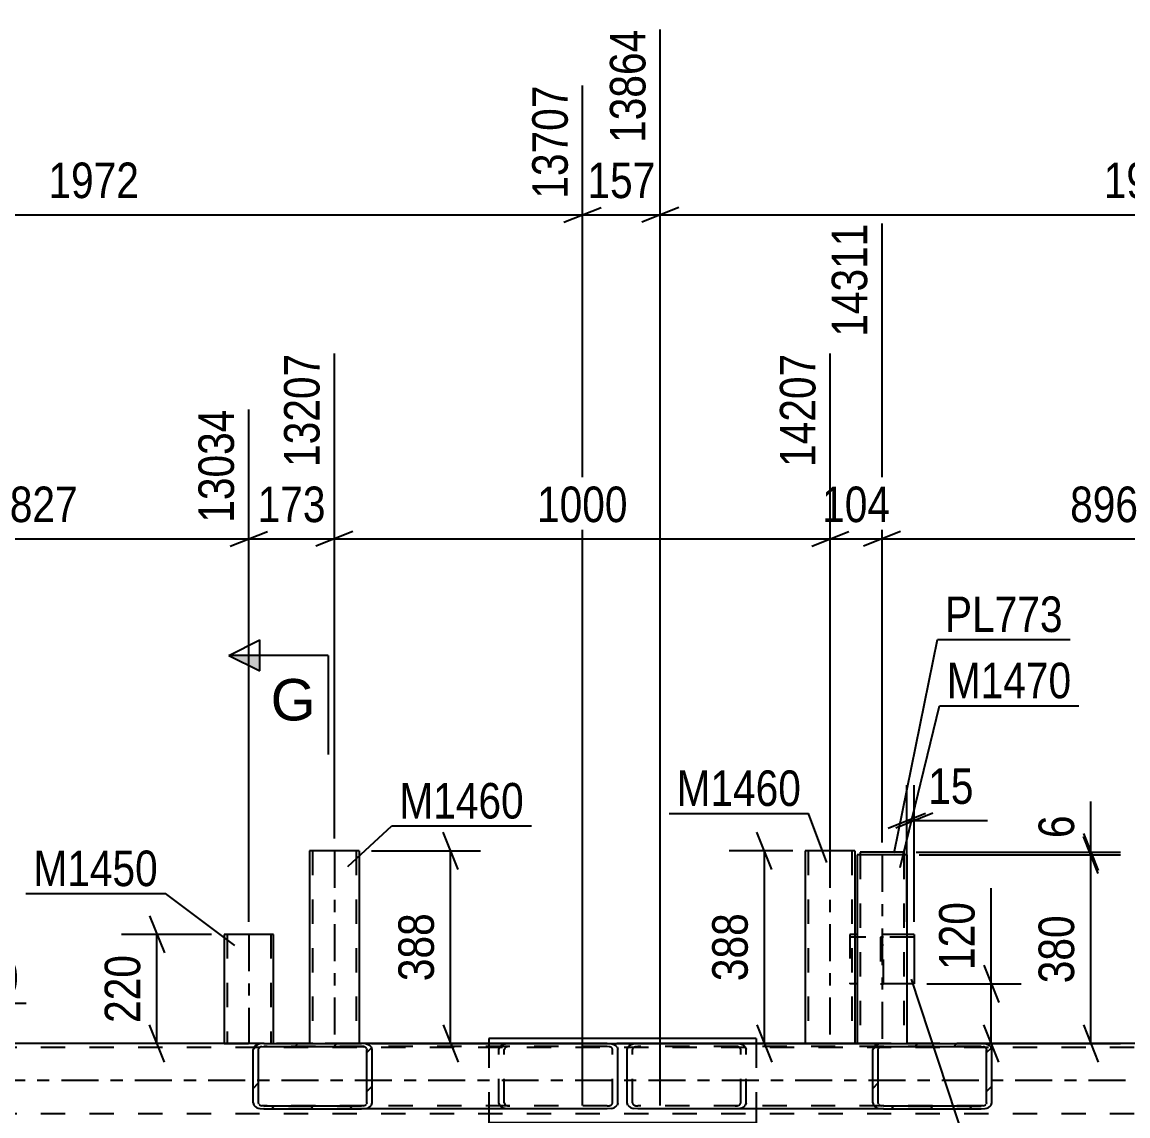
# Model space of a CAD drawing. Header units: millimetres. Extents: x -858 to 331, y -869 to -28.
# Drawn here: x -282.9 to -193.7, y -287.4 to -199.2 of the extents above; entities that cross this region are included whole.
import ezdxf

# ---------------------------------------------------------------- set-up
doc = ezdxf.new("R2010")
doc.units = ezdxf.units.MM
doc.linetypes.add('DXK_LINE_DOT2', pattern=[3.9198, 1.9599, -1.9599])
doc.linetypes.add('DXK_LINE_DOT3', pattern=[5.9187, 2.979, -0.9799, 0.9799, -0.9799])
doc.styles.add('Arial', font='ARIAL.TTF', dxfattribs={"height": 0.2})
doc.styles.add('Arial Narrow', font='ARIALN.TTF', dxfattribs={"height": 0.2})

# ---------------------------------------------------------------- blocks, each defined once
blk = doc.blocks.new('Part-570393797-12536 - 12424')
at = {"color": 7, "linetype": 'DXK_LINE_DOT2'}
for p, q in [((-87.396, -281.856), (-786.02, -281.856)), ((-87.396, -281.536), (-754.001, -281.536)), ((-205.587, -281.536), (-263.443, -281.536)), ((-87.396, -287.216), (-786.02, -287.216))]:
    blk.add_line(p, q, dxfattribs=at)
at = {"color": 2, "linetype": 'Continuous'}
for p, q in [((-263.443, -281.536), (-290.722, -281.536)), ((-178.309, -281.536), (-205.587, -281.536))]:
    blk.add_line(p, q, dxfattribs=at)
at = {"color": 7, "linetype": 'DXK_LINE_DOT3'}
blk.add_line((-87.396, -284.536), (-786.02, -284.536), dxfattribs=at)
blk = doc.blocks.new('Part-570393797-12598 - 12424')
at = {"color": 2, "linetype": 'Continuous'}
for p, q in [((-259.757, -266), (-259.757, -281.535)), ((-255.757, -266), (-259.757, -266)), ((-255.757, -266), (-255.757, -281.535)), ((-259.757, -281.535), (-255.757, -281.535))]:
    blk.add_line(p, q, dxfattribs=at)
at = {"color": 7, "linetype": 'DXK_LINE_DOT2'}
for p, q in [((-259.517, -266), (-259.517, -281.535)), ((-259.517, -266), (-259.498, -266)), ((-259.498, -266), (-259.46, -266)), ((-259.46, -266), (-259.446, -266)), ((-255.997, -266), (-255.997, -281.535)), ((-256.053, -281.535), (-256.015, -281.535)), ((-256.015, -281.535), (-256.053, -281.535)), ((-256.015, -281.535), (-255.997, -281.535)), ((-255.997, -281.535), (-256.015, -281.535))]:
    blk.add_line(p, q, dxfattribs=at)
at = {"color": 7, "linetype": 'DXK_LINE_DOT3'}
blk.add_line((-257.757, -266), (-257.757, -281.535), dxfattribs=at)
blk = doc.blocks.new('Part-570393797-12546 - 12424')
at = {"color": 7, "linetype": 'DXK_LINE_DOT2'}
for p, q in [((-216.177, -272.734), (-216.177, -276.734)), ((-215.777, -272.734), (-216.177, -272.734)), ((-211.577, -272.734), (-215.577, -272.734)), ((-210.977, -272.974), (-216.177, -272.974)), ((-215.777, -276.734), (-216.177, -276.734)), ((-211.577, -276.734), (-215.577, -276.734))]:
    blk.add_line(p, q, dxfattribs=at)
at = {"color": 2, "linetype": 'Continuous'}
for p, q in [((-215.577, -272.734), (-215.777, -272.734)), ((-210.977, -272.734), (-211.577, -272.734)), ((-210.977, -272.734), (-210.977, -276.734)), ((-215.577, -276.734), (-215.777, -276.734)), ((-210.977, -276.734), (-211.577, -276.734))]:
    blk.add_line(p, q, dxfattribs=at)
blk = doc.blocks.new('Part-570393797-12638 - 12424')
at = {"color": 2, "linetype": 'Continuous'}
for p, q in [((-211.577, -266.334), (-215.577, -266.334)), ((-215.577, -266.334), (-215.577, -281.536)), ((-211.577, -266.334), (-211.577, -281.536))]:
    blk.add_line(p, q, dxfattribs=at)
at = {"color": 7, "linetype": 'DXK_LINE_DOT2'}
for p, q in [((-215.337, -266.334), (-215.337, -281.539)), ((-215.337, -266.334), (-215.319, -266.334)), ((-211.817, -266.334), (-211.817, -281.539)), ((-215.577, -281.536), (-215.577, -281.539)), ((-215.577, -281.539), (-211.577, -281.539)), ((-211.577, -281.539), (-211.577, -281.536)), ((-211.577, -281.536), (-211.577, -281.539))]:
    blk.add_line(p, q, dxfattribs=at)
at = {"color": 7, "linetype": 'DXK_LINE_DOT3'}
blk.add_line((-213.577, -266.334), (-213.577, -281.539), dxfattribs=at)
blk = doc.blocks.new('Part-570393797-12665 - 12424')
at = {"color": 2, "linetype": 'Continuous'}
for p, q in [((-219.777, -266), (-219.777, -281.535)), ((-215.777, -266), (-219.777, -266)), ((-215.777, -266), (-215.777, -281.535)), ((-219.777, -281.535), (-215.777, -281.535))]:
    blk.add_line(p, q, dxfattribs=at)
at = {"color": 7, "linetype": 'DXK_LINE_DOT2'}
for p, q in [((-219.537, -266), (-219.537, -281.535)), ((-219.537, -266), (-219.519, -266)), ((-219.519, -266), (-219.481, -266)), ((-219.481, -266), (-219.467, -266)), ((-216.017, -266), (-216.017, -281.535)), ((-216.036, -281.535), (-216.074, -281.535)), ((-216.074, -281.535), (-216.036, -281.535)), ((-216.036, -281.535), (-216.017, -281.535)), ((-216.017, -281.535), (-216.036, -281.535))]:
    blk.add_line(p, q, dxfattribs=at)
at = {"color": 7, "linetype": 'DXK_LINE_DOT3'}
blk.add_line((-217.777, -266), (-217.777, -281.535), dxfattribs=at)
blk = doc.blocks.new('Part-570393797-12713 - 12424')
at = {"color": 7, "linetype": 'DXK_LINE_DOT2'}
for p, q in [((-213.456, -272.974), (-213.696, -272.974)), ((-213.696, -272.974), (-213.696, -276.734)), ((-213.696, -273.574), (-213.456, -273.574)), ((-213.456, -276.734), (-213.456, -272.974)), ((-213.696, -276.734), (-213.456, -276.734))]:
    blk.add_line(p, q, dxfattribs=at)
blk = doc.blocks.new('Part-570393797-12782 - 12424')
at = {"color": 2, "linetype": 'Continuous'}
for p, q in [((-211.817, -266.094), (-215.337, -266.094)), ((-215.337, -266.094), (-215.337, -266.334)), ((-211.817, -266.094), (-211.817, -266.334))]:
    blk.add_line(p, q, dxfattribs=at)
at = {"color": 7, "linetype": 'DXK_LINE_DOT2'}
blk.add_line((-211.817, -266.334), (-215.337, -266.334), dxfattribs=at)
blk = doc.blocks.new('Part-570393797-12870 - 12424')
at = {"linetype": 'Continuous'}
h = blk.add_hatch(dxfattribs=at)
h.set_pattern_fill('', scale=0.7, style=0, pattern_type=0)
h.set_pattern_definition([(45, (-264.3175, -282.0162), (-1.57154, 1.57154), [])])
h.paths.add_polyline_path([(-264.251, -281.832), (-264.317, -282.016), (-264.317, -286.336), (-264.251, -286.52), (-264.062, -286.676), (-263.778, -286.78), (-263.444, -286.816), (-255.583, -286.816), (-255.249, -286.78), (-254.966, -286.676), (-254.776, -286.52), (-254.71, -286.336), (-254.71, -282.016), (-254.776, -281.832), (-254.966, -281.677), (-255.249, -281.573), (-255.583, -281.536), (-263.444, -281.536), (-263.778, -281.573), (-264.062, -281.677)])
h.paths.add_polyline_path([(-263.611, -281.794), (-263.444, -281.776), (-255.583, -281.776), (-255.416, -281.794), (-255.274, -281.846), (-255.18, -281.924), (-255.146, -282.016), (-255.146, -286.336), (-255.18, -286.428), (-255.274, -286.506), (-255.416, -286.558), (-255.583, -286.576), (-263.444, -286.576), (-263.611, -286.558), (-263.753, -286.506), (-263.848, -286.428), (-263.881, -286.336), (-263.881, -282.016), (-263.848, -281.924), (-263.753, -281.846)])
at = {"color": 2, "linetype": 'Continuous'}
for p, q in [((-264.251, -281.832), (-264.317, -282.016)), ((-263.444, -281.536), (-263.778, -281.573)), ((-263.611, -281.794), (-263.444, -281.776)), ((-263.444, -281.536), (-255.583, -281.536)), ((-263.444, -281.776), (-255.583, -281.776)), ((-235.754, -281.536), (-255.583, -281.536)), ((-255.249, -281.573), (-255.583, -281.536)), ((-255.583, -281.776), (-255.416, -281.794)), ((-254.71, -282.016), (-254.776, -281.832)), ((-235.754, -281.536), (-235.42, -281.573)), ((-234.947, -281.832), (-234.881, -282.016)), ((-264.317, -286.336), (-264.317, -282.016)), ((-263.881, -282.016), (-263.848, -281.924)), ((-263.881, -286.336), (-263.881, -282.016)), ((-255.18, -281.924), (-255.146, -282.016)), ((-255.146, -286.336), (-255.146, -282.016)), ((-254.71, -286.336), (-254.71, -282.016)), ((-234.881, -286.336), (-234.881, -282.016)), ((-264.317, -286.336), (-264.251, -286.52)), ((-263.848, -286.428), (-263.881, -286.336)), ((-255.146, -286.336), (-255.18, -286.428)), ((-254.776, -286.52), (-254.71, -286.336)), ((-234.881, -286.336), (-234.947, -286.52)), ((-263.778, -286.78), (-263.444, -286.816)), ((-263.444, -286.576), (-263.611, -286.558)), ((-263.444, -286.576), (-255.583, -286.576)), ((-263.444, -286.816), (-255.583, -286.816)), ((-255.416, -286.558), (-255.583, -286.576)), ((-255.583, -286.816), (-255.249, -286.78)), ((-235.754, -286.816), (-255.583, -286.816)), ((-235.42, -286.78), (-235.754, -286.816))]:
    blk.add_line(p, q, dxfattribs=at)
at = {"color": 7, "linetype": 'DXK_LINE_DOT2'}
for p, q in [((-255.583, -281.536), (-263.444, -281.536)), ((-235.754, -281.776), (-263.444, -281.776)), ((-244.488, -282.016), (-244.422, -281.832)), ((-243.949, -281.573), (-243.615, -281.536)), ((-243.615, -281.776), (-243.782, -281.794)), ((-235.587, -281.794), (-235.754, -281.776)), ((-244.488, -286.336), (-244.488, -282.016)), ((-244.019, -281.924), (-244.052, -282.016)), ((-244.052, -286.336), (-244.052, -282.016)), ((-235.317, -282.016), (-235.351, -281.924)), ((-235.317, -286.336), (-235.317, -282.016)), ((-244.422, -286.52), (-244.488, -286.336)), ((-244.052, -286.336), (-244.019, -286.428)), ((-235.351, -286.428), (-235.317, -286.336)), ((-235.754, -286.576), (-263.444, -286.576)), ((-255.583, -286.816), (-263.444, -286.816)), ((-243.615, -286.816), (-243.949, -286.78)), ((-243.782, -286.558), (-243.615, -286.576)), ((-235.754, -286.576), (-235.587, -286.558))]:
    blk.add_line(p, q, dxfattribs=at)
at = {"color": 2, "linetype": 'Continuous'}
for centre, radius, start, end in [((-263.643, -282.379), 0.817, 99.5183, 138.06401), ((-263.544, -282.197), 0.409, 99.5183, 138.06401), ((-255.484, -282.197), 0.409, 41.93606, 80.48177), ((-255.384, -282.379), 0.817, 41.93606, 80.48177), ((-235.555, -282.379), 0.817, 41.93606, 80.48177), ((-263.643, -285.974), 0.817, 221.93606, 260.48177), ((-263.544, -286.155), 0.409, 221.93606, 260.48177), ((-255.484, -286.155), 0.409, 279.5183, 318.06401), ((-255.384, -285.974), 0.817, 279.5183, 318.06401), ((-235.555, -285.974), 0.817, 279.5183, 318.06401)]:
    blk.add_arc(centre, radius, start, end, dxfattribs=at)
at = {"color": 7, "linetype": 'DXK_LINE_DOT2'}
for centre, radius, start, end in [((-243.814, -282.379), 0.817, 99.5183, 138.06401), ((-243.715, -282.197), 0.409, 99.5183, 138.06401), ((-235.655, -282.197), 0.409, 41.93606, 80.48177), ((-243.814, -285.974), 0.817, 221.93606, 260.48177), ((-243.715, -286.155), 0.409, 221.93606, 260.48177), ((-235.655, -286.155), 0.409, 279.5183, 318.06401)]:
    blk.add_arc(centre, radius, start, end, dxfattribs=at)
blk = doc.blocks.new('Part-570393797-12946 - 12424')
at = {"linetype": 'Continuous'}
h = blk.add_hatch(dxfattribs=at)
h.set_pattern_fill('', scale=0.7, style=0, pattern_type=0)
h.set_pattern_definition([(45, (-214.321, -282.016), (-1.57154, 1.57154), [])])
h.paths.add_polyline_path([(-214.255, -281.832), (-214.321, -282.016), (-214.321, -286.336), (-214.255, -286.52), (-214.065, -286.676), (-213.782, -286.78), (-213.448, -286.816), (-205.587, -286.816), (-205.252, -286.78), (-204.969, -286.676), (-204.78, -286.52), (-204.713, -286.336), (-204.713, -282.016), (-204.78, -281.832), (-204.969, -281.677), (-205.252, -281.573), (-205.587, -281.536), (-213.448, -281.536), (-213.782, -281.573), (-214.065, -281.677)])
h.paths.add_polyline_path([(-213.615, -281.794), (-213.448, -281.776), (-205.587, -281.776), (-205.42, -281.794), (-205.278, -281.846), (-205.183, -281.924), (-205.15, -282.016), (-205.15, -286.336), (-205.183, -286.428), (-205.278, -286.506), (-205.42, -286.558), (-205.587, -286.576), (-213.448, -286.576), (-213.615, -286.558), (-213.756, -286.506), (-213.851, -286.428), (-213.884, -286.336), (-213.884, -282.016), (-213.851, -281.924), (-213.756, -281.846)])
at = {"color": 2, "linetype": 'Continuous'}
for p, q in [((-234.15, -282.016), (-234.084, -281.832)), ((-233.611, -281.573), (-233.277, -281.536)), ((-213.448, -281.536), (-233.277, -281.536)), ((-214.255, -281.832), (-214.321, -282.016)), ((-213.448, -281.536), (-213.782, -281.573)), ((-213.615, -281.794), (-213.448, -281.776)), ((-213.448, -281.536), (-205.587, -281.536)), ((-213.448, -281.776), (-205.587, -281.776)), ((-205.252, -281.573), (-205.587, -281.536)), ((-205.587, -281.776), (-205.42, -281.794)), ((-204.713, -282.016), (-204.78, -281.832)), ((-234.15, -286.336), (-234.15, -282.016)), ((-214.321, -286.336), (-214.321, -282.016)), ((-213.884, -282.016), (-213.851, -281.924)), ((-213.884, -286.336), (-213.884, -282.016)), ((-205.183, -281.924), (-205.15, -282.016)), ((-205.15, -286.336), (-205.15, -282.016)), ((-204.713, -286.336), (-204.713, -282.016)), ((-234.084, -286.52), (-234.15, -286.336)), ((-214.321, -286.336), (-214.255, -286.52)), ((-213.851, -286.428), (-213.884, -286.336)), ((-205.15, -286.336), (-205.183, -286.428)), ((-204.78, -286.52), (-204.713, -286.336)), ((-233.277, -286.816), (-233.611, -286.78)), ((-213.448, -286.816), (-233.277, -286.816)), ((-213.782, -286.78), (-213.448, -286.816)), ((-213.448, -286.576), (-213.615, -286.558)), ((-213.448, -286.576), (-205.587, -286.576)), ((-213.448, -286.816), (-205.587, -286.816)), ((-205.42, -286.558), (-205.587, -286.576)), ((-205.587, -286.816), (-205.252, -286.78))]:
    blk.add_line(p, q, dxfattribs=at)
at = {"color": 7, "linetype": 'DXK_LINE_DOT2'}
for p, q in [((-233.277, -281.776), (-233.444, -281.794)), ((-205.587, -281.776), (-233.277, -281.776)), ((-225.416, -281.536), (-225.081, -281.573)), ((-225.249, -281.794), (-225.416, -281.776)), ((-224.609, -281.832), (-224.542, -282.016)), ((-205.587, -281.536), (-213.448, -281.536)), ((-233.68, -281.924), (-233.713, -282.016)), ((-233.713, -286.336), (-233.713, -282.016)), ((-224.979, -282.016), (-225.012, -281.924)), ((-224.979, -286.336), (-224.979, -282.016)), ((-224.542, -286.336), (-224.542, -282.016)), ((-233.713, -286.336), (-233.68, -286.428)), ((-225.012, -286.428), (-224.979, -286.336)), ((-224.542, -286.336), (-224.609, -286.52)), ((-233.444, -286.558), (-233.277, -286.576)), ((-205.587, -286.576), (-233.277, -286.576)), ((-225.416, -286.576), (-225.249, -286.558)), ((-225.081, -286.78), (-225.416, -286.816)), ((-205.587, -286.816), (-213.448, -286.816))]:
    blk.add_line(p, q, dxfattribs=at)
at = {"color": 2, "linetype": 'Continuous'}
for centre, radius, start, end in [((-233.476, -282.378), 0.817, 99.5183, 138.06401), ((-213.647, -282.378), 0.817, 99.5183, 138.06401), ((-213.547, -282.197), 0.409, 99.5183, 138.06401), ((-205.487, -282.197), 0.409, 41.93606, 80.48177), ((-205.388, -282.378), 0.817, 41.93606, 80.48177), ((-233.476, -285.974), 0.817, 221.93606, 260.48177), ((-213.647, -285.974), 0.817, 221.93606, 260.48177), ((-213.547, -286.155), 0.409, 221.93606, 260.48177), ((-205.487, -286.155), 0.409, 279.5183, 318.06401), ((-205.388, -285.974), 0.817, 279.5183, 318.06401)]:
    blk.add_arc(centre, radius, start, end, dxfattribs=at)
at = {"color": 7, "linetype": 'DXK_LINE_DOT2'}
for centre, radius, start, end in [((-233.376, -282.197), 0.409, 99.5183, 138.06401), ((-225.316, -282.197), 0.409, 41.93606, 80.48177), ((-225.217, -282.378), 0.817, 41.93606, 80.48177), ((-233.376, -286.155), 0.409, 221.93606, 260.48177), ((-225.316, -286.155), 0.409, 279.5183, 318.06401), ((-225.217, -285.974), 0.817, 279.5183, 318.06401)]:
    blk.add_arc(centre, radius, start, end, dxfattribs=at)
blk = doc.blocks.new('Part-570393797-13113 - 12424')
at = {"color": 2, "linetype": 'Continuous'}
for p, q in [((-262.658, -272.734), (-266.658, -272.734)), ((-266.658, -272.734), (-266.658, -281.536)), ((-262.658, -281.536), (-262.658, -272.734))]:
    blk.add_line(p, q, dxfattribs=at)
at = {"color": 7, "linetype": 'DXK_LINE_DOT2'}
for p, q in [((-266.418, -272.734), (-266.418, -281.539)), ((-266.418, -272.734), (-266.4, -272.734)), ((-262.898, -272.734), (-262.898, -281.539)), ((-266.658, -281.536), (-266.658, -281.539)), ((-266.658, -281.539), (-262.658, -281.539)), ((-262.658, -281.539), (-262.658, -281.536)), ((-262.658, -281.536), (-262.658, -281.539))]:
    blk.add_line(p, q, dxfattribs=at)
at = {"color": 7, "linetype": 'DXK_LINE_DOT3'}
blk.add_line((-264.658, -272.734), (-264.658, -281.539), dxfattribs=at)
blk = doc.blocks.new('Part-570393797-13194 - 12424')
at = {"color": 2, "linetype": 'Continuous'}
for p, q in [((-245.288, -281.136), (-245.288, -281.536)), ((-223.742, -281.136), (-245.288, -281.136)), ((-223.742, -281.136), (-223.742, -281.536)), ((-245.288, -286.816), (-245.288, -287.936)), ((-223.742, -286.816), (-223.742, -287.936)), ((-223.742, -287.936), (-245.288, -287.936))]:
    blk.add_line(p, q, dxfattribs=at)
at = {"color": 7, "linetype": 'DXK_LINE_DOT2'}
for p, q in [((-245.288, -281.536), (-245.288, -286.816)), ((-223.742, -281.536), (-223.742, -286.816))]:
    blk.add_line(p, q, dxfattribs=at)
blk = doc.blocks.new('StraightDimension-570393797-26377 - 12424')
at = {"color": 7, "linetype": 'Continuous'}
for p, q in [((-297.746, -265.961), (-297.746, -230.395)), ((-264.658, -271.734), (-264.658, -230.395)), ((-296.246, -240.236), (-299.246, -241.436)), ((-297.746, -240.836), (-264.658, -240.836)), ((-266.158, -241.436), (-263.158, -240.236))]:
    blk.add_line(p, q, dxfattribs=at)
at = {"color": 0}
blk.add_wipeout([(-277.86, -240.086), (-277.86, -235.886), (-284.544, -235.886), (-284.544, -240.086)], dxfattribs=at)
at = {"color": 3, "style": 'Arial Narrow'}
blk.add_text('827', height=2.8633, dxfattribs=at).set_placement((-283.944, -239.486))
at = {"color": 0, "linetype": 'Continuous'}
blk.add_wipeout([(-265.258, -229.795), (-269.458, -229.795), (-269.458, -240.136), (-265.258, -240.136)], dxfattribs=at)
at = {"color": 3, "linetype": 'Continuous', "style": 'Arial Narrow'}
blk.add_text('13034', height=2.8633, rotation=90.00021, dxfattribs=at).set_placement((-265.858, -239.536))
blk = doc.blocks.new('StraightDimension-570393797-14370 - 12424')
at = {"color": 7, "linetype": 'Continuous'}
for p, q in [((-231.466, -286.536), (-231.466, -199.76)), ((-237.735, -286.536), (-237.735, -204.26)), ((-239.235, -215.301), (-236.235, -214.101)), ((-237.735, -214.701), (-231.466, -214.701)), ((-229.966, -214.101), (-232.966, -215.301))]:
    blk.add_line(p, q, dxfattribs=at)
at = {"color": 0}
blk.add_wipeout([(-231.258, -213.951), (-231.258, -209.751), (-237.943, -209.751), (-237.943, -213.951)], dxfattribs=at)
at = {"color": 3, "style": 'Arial Narrow'}
blk.add_text('157', height=2.8633, dxfattribs=at).set_placement((-237.343, -213.351))
at = {"color": 0, "linetype": 'Continuous'}
blk.add_wipeout([(-232.066, -199.16), (-236.266, -199.16), (-236.266, -209.501), (-232.066, -209.501)], dxfattribs=at)
at = {"color": 3, "linetype": 'Continuous', "style": 'Arial Narrow'}
blk.add_text('13864', height=2.8633, rotation=90.00021, dxfattribs=at).set_placement((-232.666, -208.901))
blk = doc.blocks.new('StraightDimension-570393797-14388 - 12424')
at = {"color": 7, "linetype": 'Continuous'}
for p, q in [((-231.466, -286.536), (-231.466, -199.76)), ((-152.601, -286.536), (-152.601, -204.26)), ((-229.966, -214.101), (-232.966, -215.301)), ((-231.466, -214.701), (-152.601, -214.701)), ((-154.101, -215.301), (-151.101, -214.101))]:
    blk.add_line(p, q, dxfattribs=at)
at = {"color": 0}
blk.add_wipeout([(-187.777, -213.951), (-187.777, -209.751), (-196.29, -209.751), (-196.29, -213.951)], dxfattribs=at)
at = {"color": 3, "style": 'Arial Narrow'}
blk.add_text('1972', height=2.8633, dxfattribs=at).set_placement((-195.69, -213.351))
at = {"color": 0, "linetype": 'Continuous'}
blk.add_wipeout([(-153.201, -203.66), (-157.401, -203.66), (-157.401, -214.001), (-153.201, -214.001)], dxfattribs=at)
at = {"color": 3, "linetype": 'Continuous', "style": 'Arial Narrow'}
blk.add_text('15835', height=2.8633, rotation=90.00021, dxfattribs=at).set_placement((-153.801, -213.401))
blk = doc.blocks.new('StraightDimension-570393797-26655 - 12424')
at = {"color": 7, "linetype": 'Continuous'}
for p, q in [((-196.135, -267.834), (-197.335, -264.834)), ((-210.577, -266.334), (-194.335, -266.334)), ((-196.735, -281.539), (-196.735, -266.334)), ((-197.335, -280.039), (-196.135, -283.039)), ((-210.577, -281.539), (-194.335, -281.539))]:
    blk.add_line(p, q, dxfattribs=at)
at = {"color": 0}
blk.add_wipeout([(-197.486, -270.595), (-201.686, -270.595), (-201.685, -277.279), (-197.485, -277.279)], dxfattribs=at)
at = {"color": 3, "style": 'Arial Narrow'}
blk.add_text('380', height=2.8633, rotation=90.00021, dxfattribs=at).set_placement((-198.085, -276.679))
blk = doc.blocks.new('StraightDimension-570393797-26675 - 12424')
at = {"color": 7, "linetype": 'Continuous'}
for p, q in [((-211.577, -271.734), (-211.577, -260.711)), ((-210.977, -271.734), (-210.977, -260.711)), ((-213.077, -264.161), (-210.077, -262.961)), ((-209.477, -262.961), (-212.477, -264.161)), ((-211.577, -263.561), (-210.977, -263.561)), ((-210.977, -263.561), (-205.071, -263.561)), ((-210.977, -263.561), (-205.071, -263.561))]:
    blk.add_line(p, q, dxfattribs=at)
at = {"color": 0}
blk.add_wipeout([(-205.596, -262.811), (-205.596, -258.611), (-210.452, -258.611), (-210.452, -262.811)], dxfattribs=at)
at = {"color": 3, "style": 'Arial Narrow'}
blk.add_text('15', height=2.8633, dxfattribs=at).set_placement((-209.852, -262.211))
blk = doc.blocks.new('StraightDimension-570393797-13698 - 12424')
at = {"color": 7, "linetype": 'Continuous'}
for p, q in [((-247.782, -267.5), (-248.982, -264.5)), ((-254.757, -266), (-245.982, -266)), ((-248.382, -281.535), (-248.382, -266)), ((-248.982, -280.035), (-247.782, -283.035)), ((-254.757, -281.535), (-245.982, -281.535))]:
    blk.add_line(p, q, dxfattribs=at)
at = {"color": 0}
blk.add_wipeout([(-249.132, -270.426), (-253.332, -270.426), (-253.332, -277.11), (-249.132, -277.11)], dxfattribs=at)
at = {"color": 3, "style": 'Arial Narrow'}
blk.add_text('388', height=2.8633, rotation=90.00021, dxfattribs=at).set_placement((-249.732, -276.51))
blk = doc.blocks.new('StraightDimension-570393797-26373 - 12424')
at = {"color": 7, "linetype": 'Continuous'}
for p, q in [((-213.577, -265.334), (-213.577, -215.395)), ((-177.747, -265.96), (-177.747, -230.395)), ((-212.077, -240.236), (-215.077, -241.436)), ((-213.577, -240.836), (-177.747, -240.836)), ((-179.247, -241.436), (-176.247, -240.236))]:
    blk.add_line(p, q, dxfattribs=at)
at = {"color": 0}
blk.add_wipeout([(-192.32, -240.086), (-192.32, -235.886), (-199.004, -235.886), (-199.004, -240.086)], dxfattribs=at)
at = {"color": 3, "style": 'Arial Narrow'}
blk.add_text('896', height=2.8633, dxfattribs=at).set_placement((-198.404, -239.486))
at = {"color": 0, "linetype": 'Continuous'}
blk.add_wipeout([(-178.347, -229.795), (-182.547, -229.795), (-182.547, -240.136), (-178.347, -240.136)], dxfattribs=at)
at = {"color": 3, "linetype": 'Continuous', "style": 'Arial Narrow'}
blk.add_text('15207', height=2.8633, rotation=90.00021, dxfattribs=at).set_placement((-178.947, -239.536))
blk = doc.blocks.new('StraightDimension-570393797-13822 - 12424')
at = {"color": 7, "linetype": 'Continuous'}
for p, q in [((-222.466, -267.5), (-223.666, -264.5)), ((-220.777, -266), (-225.916, -266)), ((-223.066, -281.535), (-223.066, -266)), ((-223.666, -280.035), (-222.466, -283.035)), ((-220.777, -281.535), (-225.916, -281.535))]:
    blk.add_line(p, q, dxfattribs=at)
at = {"color": 0}
blk.add_wipeout([(-223.816, -270.426), (-228.016, -270.426), (-228.016, -277.11), (-223.816, -277.11)], dxfattribs=at)
at = {"color": 3, "style": 'Arial Narrow'}
blk.add_text('388', height=2.8633, rotation=90.00021, dxfattribs=at).set_placement((-224.416, -276.51))
blk = doc.blocks.new('StraightDimension-570393797-26376 - 12424')
at = {"color": 7, "linetype": 'Continuous'}
for p, q in [((-257.757, -265), (-257.757, -225.895)), ((-264.658, -271.734), (-264.658, -230.395)), ((-266.158, -241.436), (-263.158, -240.236)), ((-264.658, -240.836), (-257.757, -240.836)), ((-256.257, -240.236), (-259.257, -241.436))]:
    blk.add_line(p, q, dxfattribs=at)
at = {"color": 0}
blk.add_wipeout([(-257.865, -240.086), (-257.865, -235.886), (-264.549, -235.886), (-264.549, -240.086)], dxfattribs=at)
at = {"color": 3, "style": 'Arial Narrow'}
blk.add_text('173', height=2.8633, dxfattribs=at).set_placement((-263.949, -239.486))
at = {"color": 0, "linetype": 'Continuous'}
blk.add_wipeout([(-258.357, -225.295), (-262.557, -225.295), (-262.557, -235.636), (-258.357, -235.636)], dxfattribs=at)
at = {"color": 3, "linetype": 'Continuous', "style": 'Arial Narrow'}
blk.add_text('13207', height=2.8633, rotation=90.00021, dxfattribs=at).set_placement((-258.957, -235.036))
blk = doc.blocks.new('StraightDimension-570393797-14036 - 12424')
at = {"color": 7, "linetype": 'Continuous'}
for p, q in [((-204.764, -276.734), (-204.764, -268.999)), ((-204.764, -276.734), (-204.764, -268.999)), ((-205.364, -275.234), (-204.164, -278.234)), ((-209.977, -276.734), (-202.364, -276.734)), ((-204.764, -281.535), (-204.764, -276.734)), ((-204.164, -283.035), (-205.364, -280.035)), ((-254.757, -281.535), (-202.364, -281.535))]:
    blk.add_line(p, q, dxfattribs=at)
at = {"color": 0}
blk.add_wipeout([(-205.514, -269.524), (-209.714, -269.524), (-209.714, -276.209), (-205.514, -276.209)], dxfattribs=at)
at = {"color": 3, "style": 'Arial Narrow'}
blk.add_text('120', height=2.8633, rotation=90.00021, dxfattribs=at).set_placement((-206.114, -275.609))
blk = doc.blocks.new('StraightDimension-570393797-26654 - 12424')
at = {"color": 7, "linetype": 'Continuous'}
for p, q in [((-196.735, -266.094), (-196.735, -262.016)), ((-196.735, -266.094), (-196.735, -262.016)), ((-197.335, -264.594), (-196.135, -267.594)), ((-196.135, -267.834), (-197.335, -264.834)), ((-210.817, -266.094), (-194.335, -266.094)), ((-210.577, -266.334), (-194.335, -266.334)), ((-196.735, -266.334), (-196.735, -266.094))]:
    blk.add_line(p, q, dxfattribs=at)
at = {"color": 0}
blk.add_wipeout([(-197.486, -262.541), (-201.686, -262.541), (-201.685, -265.569), (-197.485, -265.569)], dxfattribs=at)
at = {"color": 3, "style": 'Arial Narrow'}
blk.add_text('6', height=2.863, rotation=90.00021, dxfattribs=at).set_placement((-198.085, -264.969))
blk = doc.blocks.new('StraightDimension-570393797-14047 - 12424')
at = {"color": 7, "linetype": 'Continuous'}
for p, q in [((-272.673, -271.234), (-271.473, -274.234)), ((-267.658, -272.734), (-274.923, -272.734)), ((-272.073, -281.539), (-272.073, -272.734)), ((-271.473, -283.039), (-272.673, -280.039)), ((-267.658, -281.539), (-274.923, -281.539))]:
    blk.add_line(p, q, dxfattribs=at)
at = {"color": 0}
blk.add_wipeout([(-272.823, -273.795), (-277.023, -273.795), (-277.023, -280.479), (-272.823, -280.479)], dxfattribs=at)
at = {"color": 3, "style": 'Arial Narrow'}
blk.add_text('220', height=2.8633, rotation=90.00021, dxfattribs=at).set_placement((-273.423, -279.879))
blk = doc.blocks.new('StraightDimension-570393797-14352 - 12424')
at = {"color": 7, "linetype": 'Continuous'}
for p, q in [((-316.6, -286.536), (-316.6, -199.76)), ((-237.735, -286.536), (-237.735, -204.26)), ((-315.1, -214.101), (-318.1, -215.301)), ((-316.6, -214.701), (-237.735, -214.701)), ((-239.235, -215.301), (-236.235, -214.101))]:
    blk.add_line(p, q, dxfattribs=at)
at = {"color": 0}
blk.add_wipeout([(-272.911, -213.951), (-272.911, -209.751), (-281.424, -209.751), (-281.424, -213.951)], dxfattribs=at)
at = {"color": 3, "style": 'Arial Narrow'}
blk.add_text('1972', height=2.8633, dxfattribs=at).set_placement((-280.824, -213.351))
at = {"color": 0, "linetype": 'Continuous'}
blk.add_wipeout([(-238.335, -203.66), (-242.535, -203.66), (-242.535, -214.001), (-238.335, -214.001)], dxfattribs=at)
at = {"color": 3, "linetype": 'Continuous', "style": 'Arial Narrow'}
blk.add_text('13707', height=2.8633, rotation=90.00021, dxfattribs=at).set_placement((-238.935, -213.401))
blk = doc.blocks.new('StraightDimension-570393797-26374 - 12424')
at = {"color": 7, "linetype": 'Continuous'}
for p, q in [((-213.577, -265.334), (-213.577, -215.395)), ((-217.752, -265.96), (-217.752, -225.895)), ((-219.252, -241.436), (-216.252, -240.236)), ((-217.752, -240.836), (-213.577, -240.836)), ((-212.077, -240.236), (-215.077, -241.436))]:
    blk.add_line(p, q, dxfattribs=at)
at = {"color": 0, "linetype": 'Continuous'}
blk.add_wipeout([(-214.177, -214.795), (-218.377, -214.795), (-218.377, -225.136), (-214.177, -225.136)], dxfattribs=at)
at = {"color": 3, "linetype": 'Continuous', "style": 'Arial Narrow'}
blk.add_text('14311', height=2.8633, rotation=90.00021, dxfattribs=at).set_placement((-214.777, -224.536))
at = {"color": 0}
blk.add_wipeout([(-212.322, -240.086), (-212.322, -235.886), (-219.007, -235.886), (-219.007, -240.086)], dxfattribs=at)
at = {"color": 3, "style": 'Arial Narrow'}
blk.add_text('104', height=2.8633, dxfattribs=at).set_placement((-218.407, -239.486))
blk = doc.blocks.new('StraightDimension-570393797-26375 - 12424')
at = {"color": 7, "linetype": 'Continuous'}
for p, q in [((-257.757, -265), (-257.757, -225.895)), ((-217.752, -265.96), (-217.752, -225.895)), ((-256.257, -240.236), (-259.257, -241.436)), ((-257.757, -240.836), (-217.752, -240.836)), ((-219.252, -241.436), (-216.252, -240.236))]:
    blk.add_line(p, q, dxfattribs=at)
at = {"color": 0, "linetype": 'Continuous'}
blk.add_wipeout([(-218.352, -225.295), (-222.552, -225.295), (-222.552, -235.636), (-218.352, -235.636)], dxfattribs=at)
at = {"color": 0}
blk.add_wipeout([(-233.498, -240.086), (-233.498, -235.886), (-242.01, -235.886), (-242.01, -240.086)], dxfattribs=at)
at = {"color": 3, "linetype": 'Continuous', "style": 'Arial Narrow'}
blk.add_text('14207', height=2.8633, rotation=90.00021, dxfattribs=at).set_placement((-218.952, -235.036))
at = {"color": 3, "style": 'Arial Narrow'}
blk.add_text('1000', height=2.8633, dxfattribs=at).set_placement((-241.41, -239.486))
blk = doc.blocks.new('Mark-570393797-13109 - 12424')
at = {"color": 30, "linetype": 'Continuous'}
for p in [(-282.639, -269.446), (-265.802, -273.644)]:
    blk.add_line(p, (-271.387, -269.446), dxfattribs=at)
at = {"color": 0}
blk.add_wipeout([(-271.987, -268.846), (-271.987, -265.846), (-282.039, -265.846), (-282.039, -268.846)], dxfattribs=at)
blk.add_wipeout([(-271.987, -268.846), (-271.987, -265.846), (-282.039, -265.846), (-282.039, -268.846)], dxfattribs=at)
at = {"color": 3, "style": 'Arial Narrow'}
blk.add_text('M1450', height=2.8633, dxfattribs=at).set_placement((-282.039, -268.846))
blk = doc.blocks.new('Mark-570393797-12594 - 12424')
at = {"color": 30, "linetype": 'Continuous'}
for p, q in [((-256.675, -267.256), (-253.116, -263.992)), ((-253.116, -263.992), (-241.864, -263.992))]:
    blk.add_line(p, q, dxfattribs=at)
at = {"color": 0}
blk.add_wipeout([(-242.464, -263.392), (-242.464, -260.392), (-252.516, -260.392), (-252.516, -263.392)], dxfattribs=at)
blk.add_wipeout([(-242.464, -263.392), (-242.464, -260.392), (-252.516, -260.392), (-252.516, -263.392)], dxfattribs=at)
at = {"color": 3, "style": 'Arial Narrow'}
blk.add_text('M1460', height=2.8633, dxfattribs=at).set_placement((-252.516, -263.392))
blk = doc.blocks.new('Mark-570393797-12542 - 12424')
at = {"color": 30, "linetype": 'Continuous'}
for p, q in [((-211.234, -276.357), (-205.532, -293.673)), ((-205.532, -293.673), (-196.293, -293.673))]:
    blk.add_line(p, q, dxfattribs=at)
at = {"color": 0}
blk.add_wipeout([(-196.893, -293.073), (-196.893, -290.073), (-204.932, -290.073), (-204.932, -293.073)], dxfattribs=at)
blk.add_wipeout([(-196.893, -293.073), (-196.893, -290.073), (-204.932, -290.073), (-204.932, -293.073)], dxfattribs=at)
at = {"color": 3, "style": 'Arial Narrow'}
blk.add_text('BPL9', height=2.8633, dxfattribs=at).set_placement((-204.932, -293.073))
blk = doc.blocks.new('Mark-570393797-12634 - 12424')
at = {"color": 30, "linetype": 'Continuous'}
for p, q in [((-212.129, -267.34), (-208.954, -254.292)), ((-208.954, -254.292), (-197.703, -254.292))]:
    blk.add_line(p, q, dxfattribs=at)
at = {"color": 0}
blk.add_wipeout([(-198.303, -253.692), (-198.303, -250.692), (-208.354, -250.692), (-208.354, -253.692)], dxfattribs=at)
blk.add_wipeout([(-198.303, -253.692), (-198.303, -250.692), (-208.354, -250.692), (-208.354, -253.692)], dxfattribs=at)
at = {"color": 3, "style": 'Arial Narrow'}
blk.add_text('M1470', height=2.8633, dxfattribs=at).set_placement((-208.354, -253.692))
blk = doc.blocks.new('Mark-570393797-12661 - 12424')
at = {"color": 30, "linetype": 'Continuous'}
for p in [(-230.755, -262.979), (-218.035, -266.946)]:
    blk.add_line(p, (-219.504, -262.979), dxfattribs=at)
at = {"color": 0}
blk.add_wipeout([(-220.104, -262.379), (-220.104, -259.379), (-230.155, -259.379), (-230.155, -262.379)], dxfattribs=at)
blk.add_wipeout([(-220.104, -262.379), (-220.104, -259.379), (-230.155, -259.379), (-230.155, -262.379)], dxfattribs=at)
at = {"color": 3, "style": 'Arial Narrow'}
blk.add_text('M1460', height=2.8633, dxfattribs=at).set_placement((-230.155, -262.379))
blk = doc.blocks.new('Mark-570393797-12778 - 12424')
at = {"color": 30, "linetype": 'Continuous'}
for p, q in [((-212.613, -266.154), (-209.103, -248.95)), ((-209.103, -248.95), (-198.399, -248.95))]:
    blk.add_line(p, q, dxfattribs=at)
at = {"color": 0}
blk.add_wipeout([(-198.999, -248.35), (-198.999, -245.35), (-208.503, -245.35), (-208.503, -248.35)], dxfattribs=at)
blk.add_wipeout([(-198.999, -248.35), (-198.999, -245.35), (-208.503, -245.35), (-208.503, -248.35)], dxfattribs=at)
at = {"color": 3, "style": 'Arial Narrow'}
blk.add_text('PL773', height=2.8633, dxfattribs=at).set_placement((-208.503, -248.35))
blk = doc.blocks.new('SectionMark-570393797-14906 - 12424')
at = {"linetype": 'Continuous'}
blk.add_hatch(color=6, dxfattribs=at).paths.add_polyline_path([(-263.772, -250.234), (-263.772, -251.484), (-266.272, -250.234)])
at = {"color": 6, "linetype": 'Continuous'}
for p, q in [((-266.272, -250.234), (-263.772, -248.984)), ((-263.772, -251.484), (-263.772, -248.984)), ((-258.272, -250.234), (-266.272, -250.234)), ((-266.272, -250.234), (-263.772, -251.484)), ((-258.272, -250.234), (-258.272, -258.234))]:
    blk.add_line(p, q, dxfattribs=at)
at = {"color": 0, "linetype": 'Continuous'}
blk.add_wipeout([(-259.272, -255.484), (-259.272, -251.984), (-262.902, -251.984), (-262.902, -255.484)], dxfattribs=at)
at = {"color": 3, "linetype": 'Continuous', "style": 'Arial'}
blk.add_text('G', height=3.343, dxfattribs=at).set_placement((-262.902, -255.484))
blk = doc.blocks.new('Mark-570393797-13166 - 12424')
at = {"color": 30, "linetype": 'Continuous'}
for p, q in [((-296.252, -275.026), (-293.86, -278.279)), ((-293.86, -278.279), (-282.609, -278.279))]:
    blk.add_line(p, q, dxfattribs=at)
at = {"color": 0}
blk.add_wipeout([(-283.209, -277.679), (-283.209, -274.679), (-293.26, -274.679), (-293.26, -277.679)], dxfattribs=at)
blk.add_wipeout([(-283.209, -277.679), (-283.209, -274.679), (-293.26, -274.679), (-293.26, -277.679)], dxfattribs=at)
at = {"color": 3, "style": 'Arial Narrow'}
blk.add_text('M1360', height=2.8633, dxfattribs=at).set_placement((-293.26, -277.679))

msp = doc.modelspace()

# ---------------------------------------------------------------- block references
for name in ['StraightDimension-570393797-26377 - 12424', 'Part-570393797-12598 - 12424', 'Part-570393797-12665 - 12424', 'Part-570393797-12638 - 12424', 'Part-570393797-12782 - 12424', 'Part-570393797-13113 - 12424', 'Part-570393797-12546 - 12424', 'Part-570393797-12713 - 12424', 'Part-570393797-12536 - 12424', 'Part-570393797-12870 - 12424', 'Part-570393797-13194 - 12424', 'Part-570393797-12946 - 12424']:
    msp.add_blockref(name, (0, 0))

# ---------------------------------------------------------------- next in the draw order: block references
for name in ['StraightDimension-570393797-14370 - 12424', 'StraightDimension-570393797-26376 - 12424', 'StraightDimension-570393797-13698 - 12424', 'StraightDimension-570393797-14047 - 12424']:
    msp.add_blockref(name, (0, 0))

# ---------------------------------------------------------------- next in the draw order: block references
msp.add_blockref('StraightDimension-570393797-14388 - 12424', (0, 0))

# ---------------------------------------------------------------- next in the draw order: block references
for name in ['StraightDimension-570393797-13822 - 12424', 'StraightDimension-570393797-26655 - 12424']:
    msp.add_blockref(name, (0, 0))

# ---------------------------------------------------------------- next in the draw order: block references
msp.add_blockref('StraightDimension-570393797-26675 - 12424', (0, 0))

# ---------------------------------------------------------------- next in the draw order: block references
for name in ['StraightDimension-570393797-26373 - 12424', 'StraightDimension-570393797-14036 - 12424']:
    msp.add_blockref(name, (0, 0))

# ---------------------------------------------------------------- next in the draw order: block references
for name in ['StraightDimension-570393797-14352 - 12424', 'StraightDimension-570393797-26374 - 12424', 'StraightDimension-570393797-26654 - 12424', 'Mark-570393797-12542 - 12424']:
    msp.add_blockref(name, (0, 0))

# ---------------------------------------------------------------- next in the draw order: block references
for name in ['StraightDimension-570393797-26375 - 12424', 'Mark-570393797-12634 - 12424', 'Mark-570393797-13109 - 12424', 'Mark-570393797-13166 - 12424']:
    msp.add_blockref(name, (0, 0))

# ---------------------------------------------------------------- next in the draw order: block references
for name in ['Mark-570393797-12778 - 12424', 'SectionMark-570393797-14906 - 12424', 'Mark-570393797-12661 - 12424', 'Mark-570393797-12594 - 12424']:
    msp.add_blockref(name, (0, 0))

doc.saveas('drawing.dxf')
